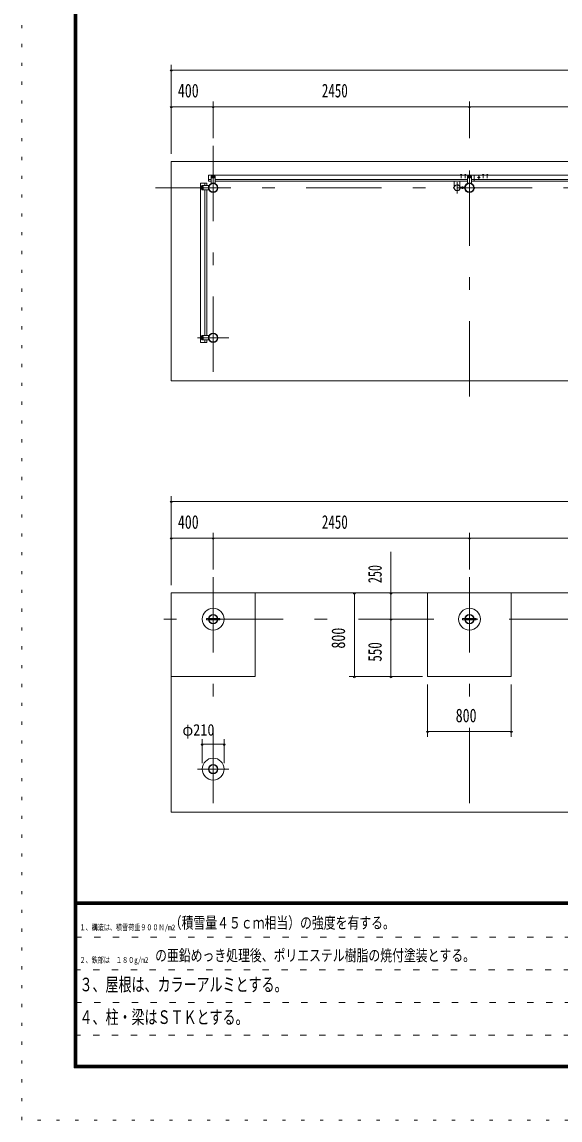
# Model space of a CAD drawing. Units: millimetres, scale not verified. Extents: x -26654 to 26660, y -10500 to 10500.
# Drawn here: x -3040 to 2104, y -10500 to 0 of the extents above; entities that cross this region are included whole.
import ezdxf
from ezdxf.enums import TextEntityAlignment as Align

# ---------------------------------------------------------------- set-up
doc = ezdxf.new("R2010")
doc.units = ezdxf.units.MM
doc.header["$LTSCALE"] = 60
for name, pattern in [('USER1', [3, 1, -2]), ('USER3', [24, 12, -5, 2, -5]), ('USER4', [3, 0.5, -2.5])]:
    doc.linetypes.add(name, pattern=pattern)
doc.layers.add('0-1_0-F1TEXT', color=7, linetype='Continuous')
for name, color, linetype, lineweight in [('0-2_1-05BOLD', 7, 'Continuous', 18), ('0-3_1-25CENTER', 3, 'USER3', 18), ('0-5_1-55DIM', 3, 'Continuous', 18), ('0-C_F-F1PAPER', 5, 'Continuous', 18), ('0-D_F-E_J_ADD', 5, 'USER4', 18)]:
    doc.layers.add(name, color=color, linetype=linetype, lineweight=lineweight)
doc.styles.add('ＭＳ ゴシック', font='')
doc.styles.get('ＭＳ ゴシック').set_extended_font_data('MS Gothic')

msp = doc.modelspace()

# ---------------------------------------------------------------- linework, layer by layer
at = {"layer": '0-2_1-05BOLD'}
for p, q in [((1155.55, -1464.18), (1155.55, -1460.68)), ((1161.33, -1460.68), (1161.33, -1464.18)), ((1192.19, -1464.18), (1192.19, -1465.78)), ((1195.55, -1464.18), (1195.55, -1460.68)), ((1201.33, -1460.68), (1201.33, -1464.18)), ((1282.94, -1467.38), (1283.94, -1467.38)), ((1365.55, -1464.18), (1365.55, -1460.68)), ((1371.33, -1460.68), (1371.33, -1464.18)), ((1402.19, -1464.18), (1402.19, -1465.78)), ((1405.55, -1464.18), (1405.55, -1460.68)), ((1411.33, -1460.68), (1411.33, -1464.18)), ((-1322.11, -1600.33), (-1322.11, -1570.33)), ((-1317.11, -1565.33), (-1256.61, -1565.33)), ((-1291.61, -1565.33), (-1291.61, -1540.33)), ((-1232.06, -1505.78), (-1257.06, -1505.78)), ((-1232.06, -1480.28), (-1232.06, -1540.78)), ((-1197.06, -1475.28), (-1227.06, -1475.28)), ((-1216.86, -1481.78), (-1220.56, -1481.78)), ((-1220.56, -1489.78), (-1216.86, -1489.78)), ((-1207.26, -1481.78), (-1203.56, -1481.78)), ((-1203.56, -1489.78), (-1207.26, -1489.78)), ((1217.94, -1505.78), (-1192.06, -1505.78)), ((-1192.06, -1523.38), (1217.94, -1523.38)), ((1092.45, -1575.81), (1092.45, -1523.38)), ((1147.44, -1523.38), (1147.44, -1575.81)), ((1222.94, -1475.28), (1252.94, -1475.28)), ((1229.44, -1481.78), (1233.14, -1481.78)), ((1233.14, -1489.78), (1229.44, -1489.78)), ((1246.44, -1481.78), (1242.74, -1481.78)), ((1242.74, -1489.78), (1246.44, -1489.78)), ((1257.94, -1480.28), (1257.94, -1540.78)), ((1257.94, -1505.78), (1282.94, -1505.78)), ((1283.94, -1502.38), (1282.94, -1502.38)), ((1283.94, -1505.78), (4017.94, -1505.78)), ((-1315.61, -1580.53), (-1315.61, -1576.83)), ((-1315.61, -1590.13), (-1315.61, -1593.83)), ((-1307.61, -1576.83), (-1307.61, -1580.53)), ((-1307.61, -1593.83), (-1307.61, -1590.13)), ((-1291.61, -1605.33), (-1291.61, -2999.33)), ((-1274.01, -2999.33), (-1274.01, -1605.33)), ((1193.49, -1582.33), (1147.28, -1582.33)), ((1147.28, -1588.32), (1193.49, -1588.32)), ((1148.68, -1580.72), (1192.02, -1580.72)), ((1192.02, -1589.93), (1148.68, -1589.93)), ((-1322.11, -3034.33), (-1322.11, -3004.33)), ((-1256.61, -3039.33), (-1317.11, -3039.33)), ((-1315.61, -3014.53), (-1315.61, -3010.83)), ((-1315.61, -3024.13), (-1315.61, -3027.83)), ((-1307.61, -3010.83), (-1307.61, -3014.53)), ((-1307.61, -3027.83), (-1307.61, -3024.13)), ((-1291.61, -3039.33), (-1291.61, -3064.33)), ((-1274.01, -3064.33), (-1274.01, -3039.33)), ((-1256.12, -5716.83), (-1277.05, -5716.83)), ((-1251.87, -5703.83), (-1172.23, -5703.83)), ((-1172.23, -5716.83), (-1251.87, -5716.83)), ((1193.88, -5703.83), (1172.95, -5703.83)), ((1277.77, -5703.83), (1198.13, -5703.83)), ((1198.13, -5716.83), (1277.77, -5716.83))]:
    msp.add_line(p, q, dxfattribs=at)
for points in [[(9387.94, -3430.33), (-1612.06, -3430.33), (-1612.06, -1335.33), (9387.94, -1335.33)], [(-1207.06, -1488.67), (-1207.06, -1482.89), (-1212.06, -1480), (-1217.06, -1482.89), (-1217.06, -1488.67), (-1212.06, -1491.55)], [(1232.94, -1482.89), (1232.94, -1488.67), (1237.94, -1491.55), (1242.94, -1488.67), (1242.94, -1482.89), (1237.94, -1480)], [(1323.94, -1488.67), (1328.94, -1491.55), (1333.94, -1488.67), (1333.94, -1482.89), (1328.94, -1480), (1323.94, -1482.89)], [(-1308.72, -1580.33), (-1314.5, -1580.33), (-1317.39, -1585.33), (-1314.5, -1590.33), (-1308.72, -1590.33), (-1305.84, -1585.33)], [(-1308.72, -3014.33), (-1314.5, -3014.33), (-1317.39, -3019.33), (-1314.5, -3024.33), (-1308.72, -3024.33), (-1305.84, -3019.33)], [(9387.95, -5460.33), (9387.95, -7555.33), (-1612.05, -7555.33), (-1612.05, -5460.33)]]:
    msp.add_lwpolyline(points, close=True, dxfattribs=at)
for points in [[(-1257.06, -1465.78), (-1257.06, -1523.38), (-1232.06, -1523.38)], [(-1257.06, -1465.78), (1282.94, -1465.78), (1282.94, -1523.38), (1257.94, -1523.38)], [(1152.19, -1465.78), (1152.19, -1464.18), (1164.69, -1464.18), (1164.69, -1465.78)], [(1164.22, -1464.18), (1164.22, -1460.68), (1163.34, -1460.18), (1153.54, -1460.18), (1152.67, -1460.68), (1152.67, -1464.18)], [(1192.19, -1464.18), (1204.69, -1464.18), (1204.69, -1465.78)], [(1204.22, -1464.18), (1204.22, -1460.68), (1203.34, -1460.18), (1193.54, -1460.18), (1192.67, -1460.68), (1192.67, -1464.18)], [(4017.94, -1523.38), (1283.94, -1523.38), (1283.94, -1465.78), (9032.94, -1465.78), (9032.94, -1523.38), (9007.94, -1523.38)], [(1362.19, -1465.78), (1362.19, -1464.18), (1374.69, -1464.18), (1374.69, -1465.78)], [(1374.21, -1464.18), (1374.21, -1460.68), (1373.34, -1460.18), (1363.54, -1460.18), (1362.67, -1460.68), (1362.67, -1464.18)], [(1402.19, -1464.18), (1414.69, -1464.18), (1414.69, -1465.78)], [(1414.22, -1464.18), (1414.22, -1460.68), (1413.34, -1460.18), (1403.54, -1460.18), (1402.67, -1460.68), (1402.67, -1464.18)], [(-1274.01, -3064.33), (-1331.61, -3064.33), (-1331.61, -1540.33), (-1274.01, -1540.33), (-1274.01, -1565.33)], [(-1256.61, -1565.33), (-1256.61, -1605.33), (-1317.11, -1605.33)], [(-1232.06, -1540.78), (-1192.06, -1540.78), (-1192.06, -1480.28)], [(1257.94, -1540.78), (1217.94, -1540.78), (1217.94, -1480.28)], [(-1317.11, -2999.33), (-1256.61, -2999.33), (-1256.61, -3039.33)], [(-812.05, -5460.33), (-812.05, -6260.33), (-1612.05, -6260.33)], [(1637.95, -5460.33), (1637.95, -6260.33), (837.95, -6260.33), (837.95, -5460.33)], [(-1277.05, -5716.83), (-1277.05, -5703.83), (-1256.12, -5703.83)], [(-1167.98, -5703.83), (-1147.05, -5703.83), (-1147.05, -5716.83), (-1167.98, -5716.83)], [(1172.95, -5703.83), (1172.95, -5716.83), (1193.88, -5716.83)], [(1282.03, -5716.83), (1302.95, -5716.83), (1302.95, -5703.83), (1282.03, -5703.83)]]:
    msp.add_lwpolyline(points, dxfattribs=at)
for centre, radius in [((-1212.06, -1585.33), 44.55), ((-1212.06, -1585.33), 40.35), ((-1212.06, -1485.78), 6.25), ((-1212.06, -1485.78), 4.9), ((1119.94, -1585.33), 27.5), ((1237.94, -1585.33), 44.55), ((1237.94, -1585.33), 40.35), ((1237.94, -1485.78), 6.25), ((1237.94, -1485.78), 4.9), ((1328.94, -1485.78), 6.25), ((1328.94, -1485.78), 4.9), ((-1311.61, -1585.33), 6.25), ((-1311.61, -1585.33), 4.9), ((1088.59, -1585.33), 2.25), ((1286.35, -1585.33), 2.25), ((-1311.61, -3019.33), 6.25), ((-1311.61, -3019.33), 4.9), ((-1212.06, -3019.33), 44.55), ((-1212.06, -3019.33), 40.35), ((-1212.05, -5710.33), 105), ((-1212.05, -5710.33), 44.55), ((-1212.05, -5710.33), 40.35), ((1237.95, -5710.33), 105), ((1237.95, -5710.33), 44.55), ((1237.95, -5710.33), 40.35), ((-1212.05, -7144.33), 105), ((-1212.05, -7144.33), 44.55), ((-1212.05, -7144.33), 40.35)]:
    msp.add_circle(centre, radius, dxfattribs=at)
for centre, radius, start, end in [((1154.11, -1462.49), 2.32, 51.45377, 90), ((1158.44, -1468.69), 8.51, 70.16867, 109.82912), ((1162.77, -1462.5), 2.32, 90, 128.53143), ((1194.11, -1462.49), 2.32, 51.45377, 90), ((1198.44, -1468.69), 8.51, 70.16867, 109.82912), ((1202.77, -1462.5), 2.32, 90, 128.53143), ((1364.11, -1462.49), 2.32, 51.45377, 90), ((1368.44, -1468.69), 8.51, 70.16867, 109.82912), ((1372.77, -1462.5), 2.32, 90, 128.53143), ((1404.11, -1462.49), 2.32, 51.45377, 90), ((1408.44, -1468.69), 8.51, 70.16867, 109.82912), ((1412.77, -1462.5), 2.32, 90, 128.53143), ((-1317.11, -1570.33), 5, 90, 180), ((-1311.61, -1576.83), 4, 0, 180), ((-1227.06, -1480.28), 5, 90, 180), ((-1220.56, -1485.78), 4, 90, 270), ((-1203.56, -1485.78), 4, 270, 90), ((-1197.06, -1480.28), 5, 0, 90), ((1119.94, -1585.33), 29.1, 9.09488, 180), ((1119.94, -1602.73), 44.9, 109.58864, 127.76454), ((1119.94, -1602.73), 44.9, 52.23546, 70.41136), ((1237.94, -1585.33), 46.15, 0, 174.27287), ((1222.94, -1480.28), 5, 90, 180), ((1229.44, -1485.78), 4, 90, 270), ((1246.44, -1485.78), 4, 270, 90), ((1252.94, -1480.28), 5, 0, 90), ((-1317.11, -1600.33), 5, 180, 270), ((-1311.61, -1593.83), 4, 180, 0), ((1088.59, -1585.33), 3.85, 51.34222, 0), ((1119.94, -1585.33), 29.1, 185.93016, 350.90979), ((1237.94, -1585.33), 46.15, 185.71837, 356.21085), ((1286.35, -1585.33), 3.85, 180, 127.90752), ((-1317.11, -3004.33), 5, 90, 180), ((-1317.11, -3034.33), 5, 180, 270), ((-1311.61, -3010.83), 4, 0, 180), ((-1311.61, -3027.83), 4, 180, 0)]:
    msp.add_arc(centre, radius, start, end, dxfattribs=at)
at = {"layer": '0-3_1-25CENTER'}
for p, q in [((-1212.06, -1185.33), (-1212.06, -3580.33)), ((1237.94, -3580.33), (1237.94, -1185.33)), ((1158.44, -1457.76), (1158.44, -1492.64)), ((1198.44, -1457.76), (1198.44, -1492.64)), ((1328.94, -1505.78), (1328.94, -1465.78)), ((1368.44, -1457.76), (1368.44, -1492.64)), ((1408.44, -1492.64), (1408.44, -1457.76)), ((-1311.61, -1567.83), (-1311.61, -1602.83)), ((-1194.56, -1485.78), (-1229.56, -1485.78)), ((1119.94, -1530.33), (1119.94, -1640.33)), ((1170.42, -1596.09), (1170.42, -1574.56)), ((1220.44, -1485.78), (1255.44, -1485.78)), ((1316.44, -1485.78), (1341.44, -1485.78)), ((-1762.06, -1585.33), (9537.94, -1585.33)), ((-1362.06, -3019.33), (-1062.06, -3019.33)), ((-1311.61, -3036.83), (-1311.61, -3001.83)), ((-1212.05, -5310.33), (-1212.05, -7705.33)), ((1237.95, -5310.33), (1237.95, -7705.33)), ((9537.94, -5710.33), (-1762.05, -5710.33)), ((-1362.05, -7144.33), (-1062.05, -7144.33))]:
    msp.add_line(p, q, dxfattribs=at)
at = {"layer": '0-5_1-55DIM'}
for p, q in [((-1612.06, -1260.33), (-1612.06, -410.33)), ((-1602.06, -460.33), (-1622.06, -460.33)), ((-1612.06, -460.33), (9387.94, -460.33)), ((-1602.06, -810.33), (-1622.06, -810.33)), ((9387.94, -810.33), (-1612.06, -810.33)), ((-1202.06, -810.33), (-1222.06, -810.33)), ((-1212.06, -1110.33), (-1212.06, -760.33)), ((1247.94, -810.33), (1227.94, -810.33)), ((1237.94, -1110.33), (1237.94, -760.33)), ((-1602.05, -4585.33), (-1622.05, -4585.33)), ((-1612.05, -5385.33), (-1612.05, -4535.33)), ((-1612.05, -4585.33), (9387.94, -4585.33)), ((-1212.05, -4885.33), (-1212.05, -5235.33)), ((1237.95, -5235.33), (1237.95, -4885.33)), ((-1602.05, -4935.33), (-1622.05, -4935.33)), ((9387.94, -4935.33), (-1612.05, -4935.33)), ((-1202.05, -4935.33), (-1222.05, -4935.33)), ((1247.95, -4935.33), (1227.95, -4935.33)), ((487.95, -6260.33), (487.95, -5067.83)), ((787.95, -5460.33), (87.95, -5460.33)), ((147.95, -5460.33), (127.95, -5460.33)), ((137.95, -6260.33), (137.95, -5460.33)), ((137.95, -5460.33), (137.95, -6260.33)), ((497.95, -5460.33), (477.95, -5460.33)), ((487.95, -5710.33), (487.95, -5460.33)), ((437.94, -5710.33), (762.96, -5710.33)), ((497.95, -5710.33), (477.95, -5710.33)), ((487.95, -6260.33), (487.95, -5710.33)), ((87.95, -6260.33), (787.95, -6260.33)), ((147.95, -6260.33), (127.95, -6260.33)), ((497.95, -6260.33), (477.95, -6260.33)), ((837.95, -6335.33), (837.95, -6835.33)), ((1637.95, -6835.33), (1637.95, -6335.33)), ((847.95, -6785.33), (827.95, -6785.33)), ((837.95, -6785.33), (1637.95, -6785.33)), ((837.95, -6785.33), (1637.95, -6785.33)), ((1647.95, -6785.33), (1627.95, -6785.33)), ((-1307.05, -6907.33), (-1327.05, -6907.33)), ((-1317.05, -6857.33), (-1317.05, -7086.91)), ((-1107.05, -6907.33), (-1317.05, -6907.33)), ((-1097.05, -6907.33), (-1117.05, -6907.33)), ((-1107.05, -7086.91), (-1107.05, -6857.33))]:
    msp.add_line(p, q, dxfattribs=at)
for centre in [(-1612.06, -460.33), (-1612.06, -810.33), (-1212.06, -810.33), (1237.94, -810.33), (-1612.05, -4585.33), (-1612.05, -4935.33), (-1212.05, -4935.33), (1237.95, -4935.33), (137.95, -5460.33), (487.95, -5460.33), (487.95, -5710.33), (137.95, -6260.33), (487.95, -6260.33), (837.95, -6785.33), (1637.95, -6785.33), (-1317.05, -6907.33), (-1107.05, -6907.33)]:
    msp.add_arc(centre, 10, 180, 0, dxfattribs=at)
at = {"layer": '0-C_F-F1PAPER'}
for p, q in [((26135.28, -8415), (-2514.72, -8415)), ((-2514.72, -8417.5), (26135.28, -8417.5)), ((26135.28, -8420), (-2514.72, -8420)), ((-2514.72, -8422.5), (26135.28, -8422.5)), ((26135.28, -8425), (-2514.72, -8425)), ((-2514.72, -8427.5), (26135.28, -8427.5)), ((26135.28, -8430), (-2514.72, -8430)), ((-2514.72, -8432.5), (26135.28, -8432.5)), ((26135.28, -8435), (-2514.72, -8435)), ((-2514.72, -8437.5), (26135.28, -8437.5)), ((26135.28, -8440), (-2514.72, -8440))]:
    msp.add_line(p, q, dxfattribs=at)
at = {"layer": '0-C_F-F1PAPER', "color": 6, "linetype": 'USER1'}
for p, q in [((15710.28, -8752), (-2539.72, -8752)), ((-2539.72, -9064), (15710.28, -9064)), ((15710.28, -9376), (-2539.72, -9376)), ((-2539.72, -9688), (13202.28, -9688))]:
    msp.add_line(p, q, dxfattribs=at)
at = {"layer": '0-C_F-F1PAPER'}
for points in [[(26160.28, -10000), (-2539.72, -10000), (-2539.72, 10100), (26160.28, 10100)], [(26157.78, -9997.5), (26157.78, 10097.5), (-2537.22, 10097.5), (-2537.22, -9997.5)], [(26155.28, -9995), (26155.28, 10095), (-2534.72, 10095), (-2534.72, -9995)], [(26152.78, -9992.5), (-2532.22, -9992.5), (-2532.22, 10092.5), (26152.78, 10092.5)], [(26150.28, -9990), (26150.28, 10090), (-2529.72, 10090), (-2529.72, -9990)], [(26147.78, -9987.5), (-2527.22, -9987.5), (-2527.22, 10087.5), (26147.78, 10087.5)], [(26145.28, -9985), (26145.28, 10085), (-2524.72, 10085), (-2524.72, -9985)], [(26142.78, -9982.5), (-2522.22, -9982.5), (-2522.22, 10082.5), (26142.78, 10082.5)], [(26140.28, -9980), (-2519.72, -9980), (-2519.72, 10080), (26140.28, 10080)], [(26137.78, -9977.5), (-2517.22, -9977.5), (-2517.22, 10077.5), (26137.78, 10077.5)], [(26135.28, -9975), (26135.28, 10075), (-2514.72, 10075), (-2514.72, -9975)]]:
    msp.add_lwpolyline(points, close=True, dxfattribs=at)
at = {"layer": '0-D_F-E_J_ADD'}
msp.add_lwpolyline([(26660.28, -10500), (-3039.72, -10500), (-3039.72, 10500), (26660.28, 10500)], close=True, dxfattribs=at)

# ---------------------------------------------------------------- texts
at = {"layer": '0-1_0-F1TEXT', "style": 'ＭＳ ゴシック'}
for s, height, width, p in [('（積雪量４５ｃｍ相当）の強度を有する。', 110.7, 0.75, (-1627.23, -8702)), ('１、構造は、積雪荷重９００Ｎ/m2', 55.35, 0.75, (-2489.72, -8702)), ('\u3000の亜鉛めっき処理後、ポリエステル樹脂の焼付塗装とする。', 110.7, 0.75, (-1880.12, -9014)), ('２、鉄部は\u3000１８０g/m2', 55.35, 0.75, (-2489.72, -9014)), ('３、屋根は、カラーアルミとする。', 130.2, 0.7, (-2489.72, -9308.23)), ('４、柱・梁はＳＴＫとする。', 130.2, 0.7, (-2489.72, -9620.23))]:
    msp.add_text(s, height=height, dxfattribs=dict(at, width=width)).set_placement(p, align=Align.BOTTOM_LEFT)
at = {"layer": '0-5_1-55DIM', "color": 7, "style": 'ＭＳ ゴシック'}
for s, height, width, p in [('400', 130.2, 0.75, (-1549.68, -760.33)), ('2450', 130.2, 0.7, (-173.07, -760.33)), ('400', 130.2, 0.75, (-1549.67, -4885.33)), ('2450', 130.2, 0.7, (-173.06, -4885.33)), ('800', 130.2, 0.75, (1106.54, -6735.33)), ('φ210', 110.7, 0.9, (-1505.8, -6857.33))]:
    msp.add_text(s, height=height, dxfattribs=dict(at, width=width)).set_placement(p, align=Align.BOTTOM_LEFT)
for s, width, p in [('250', 0.65, (437.95, -5365.91)), ('800', 0.75, (87.95, -5991.73)), ('550', 0.7, (437.95, -6116.82))]:
    msp.add_text(s, height=130.2, rotation=90, dxfattribs=dict(at, width=width)).set_placement(p, align=Align.BOTTOM_LEFT)

doc.saveas('drawing.dxf')
